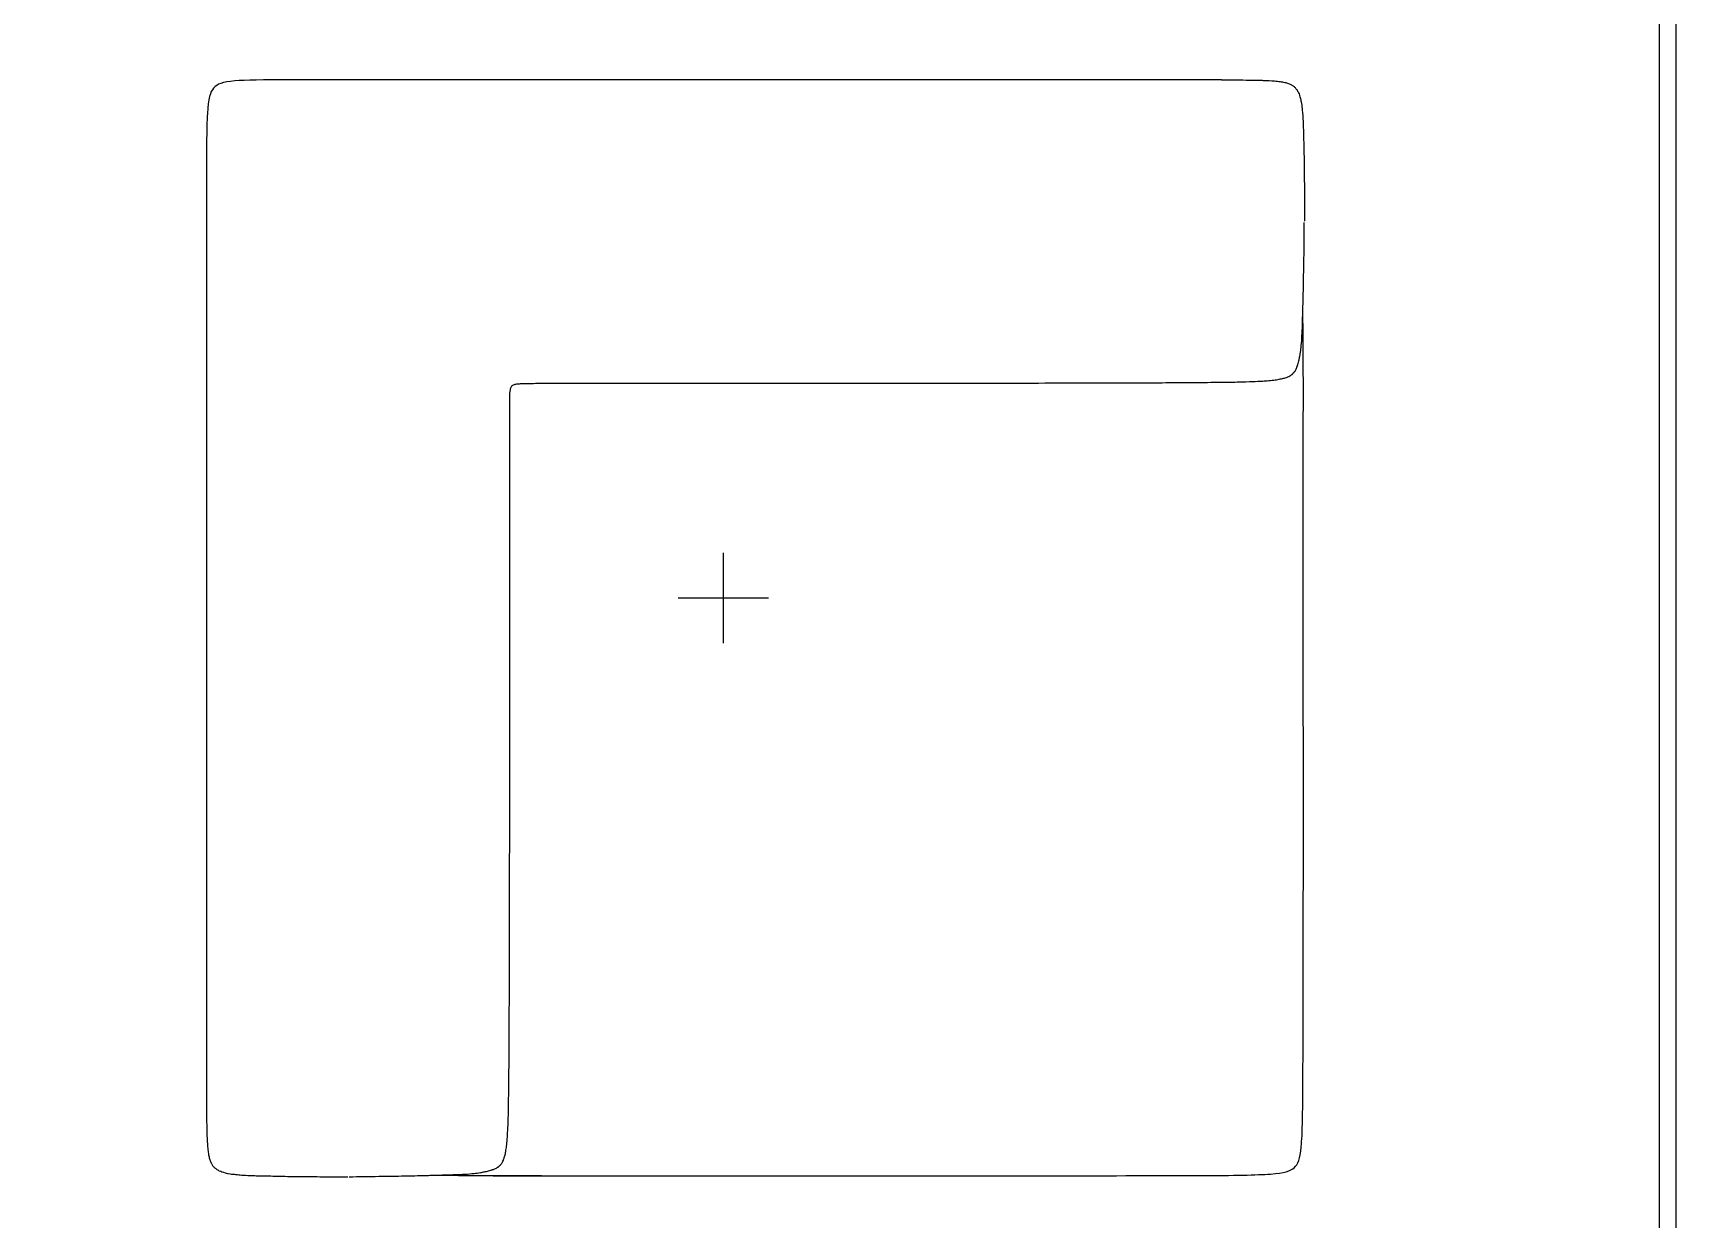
# Model space of a CAD drawing. Header units: millimetres. Extents: x 0 to 2575, y 0 to 3642.
# Drawn here: x 1300 to 2575, y 920 to 1840 of the extents above; entities that cross this region are included whole.
import ezdxf

# ---------------------------------------------------------------- set-up
doc = ezdxf.new("R2010")
doc.units = ezdxf.units.MM
doc.layers.add('4513 Delphi Corner module 85 x 85 cm', color=7, linetype='Continuous', true_color=0x000000)

msp = doc.modelspace()

# ---------------------------------------------------------------- linework, layer by layer
at = {"layer": '4513 Delphi Corner module 85 x 85 cm'}
for p, q in [((1835.8, 1436.9), (1835.8, 1366.9)), ((1800.8, 1401.9), (1870.8, 1401.9))]:
    msp.add_line(p, q, dxfattribs=at)
for points in [[(0, 0), (2575.1, 0), (2575.1, 3641.9), (0, 3641.9)], [(12.8, 12.8), (2562.3, 12.8), (2562.3, 3629.1), (12.8, 3629.1)]]:
    msp.add_lwpolyline(points, close=True, dxfattribs=at)
at = {"layer": '4513 Delphi Corner module 85 x 85 cm', "color": 178, "lineweight": -3, "true_color": 0x000000}
for points in [[(2281.7, 1794.4), (2282, 1793.8), (2282.5, 1792.8), (2282.9, 1791.8), (2282.9, 1791.7), (2283.2, 1790.6), (2283.6, 1789.4), (2283.9, 1788.1), (2284, 1787.4), (2284.1, 1786.8), (2284.4, 1785.4), (2284.6, 1784.2), (2284.6, 1783.8)], [(2286.4, 1669.9), (2286.5, 1672.9), (2286.5, 1673.2), (2286.5, 1675.8), (2286.5, 1678.8), (2286.6, 1681.7), (2286.6, 1684.6), (2286.6, 1687.4), (2286.6, 1690.3), (2286.6, 1693.2)], [(1444.2, 957.9), (1444.7, 957.6), (1445.8, 957.2), (1446.8, 956.8), (1446.9, 956.8), (1448, 956.4), (1449.2, 956.1), (1450.4, 955.8), (1451.2, 955.6), (1451.7, 955.5), (1453.2, 955.3), (1454.3, 955.1), (1454.8, 955)], [(1545.4, 953), (1548.3, 953), (1551.1, 953.1), (1554, 953.1), (1556.9, 953.1), (1559.8, 953.1), (1562.7, 953.2), (1565.3, 953.2), (1565.7, 953.2), (1568.6, 953.3)], [(1650.6, 953.9), (1657.1, 953.8), (1659.4, 953.8), (1663.6, 953.8), (1670.3, 953.8), (1677, 953.8), (1683.8, 953.8), (1690.8, 953.7), (1697.8, 953.7), (1704.9, 953.7), (1705, 953.7), (1712.3, 953.7), (1719.7, 953.7), (1727.2, 953.7), (1734.9, 953.7), (1742.8, 953.7), (1750.8, 953.7), (1759, 953.7), (1767.2, 953.7), (1775.7, 953.7), (1784.3, 953.7), (1793, 953.7), (1801.8, 953.7), (1810.8, 953.7), (1819.9, 953.7), (1829.2, 953.7), (1838.5, 953.7)]]:
    msp.add_lwpolyline(points, dxfattribs=at)
for points in [[(1456.7, 1802.9), (1447.2, 1802.1), (1443.1, 1800.5), (1440.3, 1797.4)], [(1499.1, 1803.8), (1478.5, 1803.7), (1465.4, 1803.7), (1456.7, 1802.9)], [(1504.9, 1803.8), (1502.9, 1803.8), (1501, 1803.8), (1499.1, 1803.8)], [(1612.4, 1803.7), (1572.3, 1803.7), (1532.2, 1803.7), (1504.9, 1803.8)], [(1504.9, 1803.8), (1504.9, 1803.8), (1504.9, 1803.8), (1504.9, 1803.8)], [(2010.8, 1803.7), (1943.6, 1803.7), (1777.4, 1803.7), (1612.4, 1803.7)], [(2194.4, 1803.7), (2150.5, 1803.7), (2078, 1803.7), (2010.8, 1803.7)], [(2222.4, 1803.7), (2214.6, 1803.7), (2205.4, 1803.7), (2194.4, 1803.7)], [(1440.3, 1797.4), (1437.6, 1794.2), (1436.2, 1789.4), (1435.5, 1777.7)], [(1435.5, 1777.7), (1434.8, 1766), (1434.8, 1747.4), (1434.8, 1716.6)], [(1434.8, 1716.6), (1434.8, 1688.3), (1434.8, 1659.9), (1434.8, 1631.4)], [(1434.8, 1631.4), (1434.8, 1464.3), (1434.8, 1296), (1434.8, 1228.8)], [(2285.8, 1589.6), (2285.7, 1602.4), (2285.6, 1614.4), (2285.5, 1625.6)], [(2285.8, 1509.3), (2285.8, 1530.7), (2285.9, 1568.2), (2285.8, 1589.6)], [(1690.2, 1568.4), (1714.2, 1568.4), (1738.2, 1568.4), (1762.2, 1568.4)], [(1670.1, 1491.2), (1670.1, 1513.1), (1670.1, 1535.1), (1670.2, 1553.4)], [(2285.8, 1419.5), (2285.8, 1449.7), (2285.8, 1479.7), (2285.8, 1509.3)], [(2285.6, 1045.3), (2286, 1145), (2285.8, 1319.7), (2285.8, 1419.5)], [(1434.8, 1228.8), (1434.8, 1161.6), (1434.8, 1089.2), (1434.8, 1045.2)], [(1434.8, 1045.2), (1434.8, 1034.3), (1434.8, 1025.1), (1434.8, 1017.3)], [(2284.2, 976.3), (2285.2, 986), (2285.5, 1001.3), (2285.6, 1045.3)], [(2278.8, 960), (2281.8, 962.6), (2283.3, 966.6), (2284.2, 976.3)], [(2260.4, 955.1), (2271.2, 955.9), (2275.7, 957.3), (2278.8, 960)], [(1613, 954.2), (1624.2, 954.1), (1636.2, 954), (1649, 953.9)], [(1649, 953.9), (1674.4, 953.8), (1702.8, 953.8), (1734.4, 953.8)], [(1838.5, 953.7), (1871.1, 953.7), (1928.2, 953.8), (1960.8, 953.8)], [(1960.8, 953.8), (2004.7, 953.8), (2051.6, 953.8), (2094.6, 953.8)], [(2094.6, 953.8), (2137.5, 953.8), (2176.5, 953.8), (2204.6, 953.9)], [(2204.6, 953.9), (2232.6, 954), (2249.6, 954.3), (2260.4, 955.1)]]:
    msp.add_open_spline(points, degree=3, dxfattribs=at)
at = {"layer": '4513 Delphi Corner module 85 x 85 cm'}
for points in [[(2222.4, 1803.7), (2224.3, 1803.7), (2227.7, 1803.7), (2229.7, 1803.7)], [(1434.8, 1017.3), (1434.8, 1015.3), (1434.8, 1011.9), (1434.8, 1010)]]:
    msp.add_open_spline(points, degree=3, dxfattribs=at)
at = {"layer": '4513 Delphi Corner module 85 x 85 cm', "color": 178, "lineweight": -3, "true_color": 0x000000}
for points, knots in [([(2229.7, 1803.7), (2231.8, 1803.7), (2234, 1803.7), (2239.7, 1803.7), (2243.3, 1803.6), (2248.1, 1803.6), (2249.6, 1803.5), (2252.3, 1803.5), (2253.5, 1803.4), (2257.8, 1803.3), (2260.7, 1803.1), (2263.4, 1802.9)], [35.256361, 35.256361, 35.256361, 35.256361, 41.836065, 41.836065, 52.819821, 52.819821, 57.437877, 57.437877, 61.575951, 61.575951, 72.037857, 72.037857, 72.037857, 72.037857]), ([(2263.4, 1802.9), (2264.2, 1802.9), (2265, 1802.8), (2267.1, 1802.5), (2268.4, 1802.4), (2270.3, 1802), (2270.8, 1801.9), (2271.9, 1801.7), (2272.4, 1801.6), (2273.3, 1801.3), (2273.8, 1801.2), (2274.7, 1800.8), (2275.1, 1800.7), (2276.2, 1800.2), (2276.9, 1799.8), (2277.7, 1799.2), (2278, 1799), (2278.6, 1798.6), (2278.8, 1798.4), (2279.3, 1797.9), (2279.5, 1797.6), (2279.8, 1797.4)], [72.037857, 72.037857, 72.037857, 72.037857, 75.071044, 75.071044, 80.723493, 80.723493, 83.373314, 83.373314, 85.927655, 85.927655, 88.403262, 88.403262, 91.050087, 91.050087, 95.547652, 95.547652, 97.887265, 97.887265, 100.242625, 100.242625, 102.648044, 102.648044, 102.648044, 102.648044]), ([(2279.8, 1797.4), (2280.2, 1796.9), (2280.6, 1796.3), (2281.3, 1795.3), (2281.5, 1794.9), (2281.7, 1794.4)], [102.648044, 102.648044, 102.648044, 102.648044, 107.66335, 107.66335, 111.263684, 111.263684, 111.263684, 111.263684]), ([(2284.6, 1783.8), (2284.7, 1783.6), (2284.7, 1783.3), (2284.8, 1782.8), (2284.8, 1782.4), (2284.9, 1781.6), (2284.9, 1781.1), (2285.1, 1779.5), (2285.2, 1778.1), (2285.5, 1774.6), (2285.6, 1772.5), (2285.7, 1768.7), (2285.8, 1767.5), (2285.8, 1765.5), (2285.9, 1764.8), (2285.9, 1762.8), (2286, 1761.4), (2286, 1760.1)], [123.263684, 123.263684, 123.263684, 123.263684, 125.857112, 125.857112, 130.135524, 130.135524, 134.741038, 134.741038, 145.95114, 145.95114, 156.687771, 156.687771, 161.100185, 161.100185, 163.320929, 163.320929, 167.457424, 167.457424, 167.457424, 167.457424]), ([(2286, 1760.1), (2286.1, 1755.8), (2286.2, 1752), (2286.4, 1743.2), (2286.4, 1738.8), (2286.5, 1734.3)], [167.457424, 167.457424, 167.457424, 167.457424, 179.97749, 179.97749, 193.21107, 193.21107, 193.21107, 193.21107]), ([(2286.5, 1734.3), (2286.6, 1729.5), (2286.6, 1724.6), (2286.7, 1714.6), (2286.7, 1709.4), (2286.7, 1704.2)], [193.21107, 193.21107, 193.21107, 193.21107, 207.642693, 207.642693, 223.407601, 223.407601, 223.407601, 223.407601]), ([(2286.7, 1704.2), (2286.7, 1702.3), (2286.7, 1700.5), (2286.7, 1697.8), (2286.7, 1696.8), (2286.7, 1695.5), (2286.7, 1695), (2286.7, 1694.5), (2286.7, 1694.4), (2286.7, 1694.3), (2286.7, 1694.3), (2286.7, 1694.3), (2286.7, 1694.2), (2286.7, 1694.2), (2286.7, 1694.2), (2286.7, 1694.2)], [223.407601, 223.407601, 223.407601, 223.407601, 228.889571, 228.889571, 231.680057, 231.680057, 233.066605, 233.066605, 233.240283, 233.240283, 233.327123, 233.327123, 233.370547, 233.370547, 233.413978, 233.413978, 233.413978, 233.413978]), ([(2285.7, 1636.4), (2285.8, 1638.8), (2285.9, 1641.4), (2286, 1646.7), (2286, 1649.5), (2286.2, 1658.4), (2286.3, 1664.2), (2286.4, 1669.9)], [1332.940295, 1332.940295, 1332.940295, 1332.940295, 1342.728168, 1342.728168, 1350.980656, 1350.980656, 1366.736071, 1366.736071, 1366.736071, 1366.736071]), ([(2285.2, 1617.6), (2285.3, 1619.5), (2285.4, 1622), (2285.5, 1625.7), (2285.5, 1626.4), (2285.5, 1628), (2285.6, 1628.8), (2285.6, 1630.8), (2285.6, 1632), (2285.7, 1634.3), (2285.7, 1635.3), (2285.7, 1636.4)], [1296.320131, 1296.320131, 1296.320131, 1296.320131, 1316.084383, 1316.084383, 1320.269728, 1320.269728, 1324.614692, 1324.614692, 1329.561129, 1329.561129, 1332.940295, 1332.940295, 1332.940295, 1332.940295]), ([(2284.1, 1596.1), (2284.3, 1598.4), (2284.5, 1600.8), (2284.7, 1603), (2284.8, 1605.8), (2285, 1608.9), (2285.1, 1611.4), (2285.1, 1611.4), (2285.1, 1611.5), (2285.1, 1612.1), (2285.1, 1612.5), (2285.1, 1613.7), (2285.2, 1614.5), (2285.2, 1615.8), (2285.2, 1616.4), (2285.2, 1617.1), (2285.2, 1617.4), (2285.2, 1617.6)], [1260.149926, 1260.149926, 1260.149926, 1260.149926, 1270.249902, 1270.249902, 1270.249902, 1283.346776, 1283.346776, 1283.346776, 1283.741284, 1283.741284, 1286.06684, 1286.06684, 1290.213379, 1290.213379, 1294.191988, 1294.191988, 1296.320131, 1296.320131, 1296.320131, 1296.320131]), ([(2281.3, 1582.1), (2281.3, 1582.3), (2281.4, 1582.5), (2281.6, 1583.1), (2281.7, 1583.5), (2282, 1584.5), (2282.2, 1585.1), (2282.3, 1585.8), (2282.6, 1586.8), (2282.8, 1587.7), (2283.1, 1589.3), (2283.2, 1589.8), (2283.3, 1590.7), (2283.4, 1590.9), (2283.7, 1593), (2283.9, 1594.6), (2284.1, 1596.1)], [1242.871494, 1242.871494, 1242.871494, 1242.871494, 1243.632394, 1243.632394, 1244.941251, 1244.941251, 1247.129893, 1247.129893, 1247.129893, 1250.54397, 1250.54397, 1252.502992, 1252.502992, 1253.572821, 1253.572821, 1260.149926, 1260.149926, 1260.149926, 1260.149926]), ([(2280.2, 1579.4), (2280.4, 1579.8), (2280.6, 1580.2), (2280.8, 1580.7), (2280.8, 1580.7), (2280.8, 1580.8), (2280.8, 1580.8), (2280.8, 1580.9), (2280.9, 1580.9), (2280.9, 1580.9), (2280.9, 1581), (2280.9, 1581), (2280.9, 1581.1), (2280.9, 1581.1), (2280.9, 1581.1), (2281, 1581.2), (2281, 1581.2), (2281, 1581.2), (2281, 1581.2), (2281, 1581.3), (2281, 1581.3), (2281, 1581.3), (2281, 1581.3), (2281, 1581.4), (2281, 1581.4), (2281.1, 1581.5), (2281.1, 1581.5), (2281.1, 1581.5), (2281.1, 1581.6), (2281.1, 1581.6), (2281.1, 1581.7), (2281.2, 1581.7), (2281.2, 1581.8), (2281.2, 1581.8), (2281.2, 1581.8), (2281.2, 1581.9), (2281.2, 1581.9), (2281.2, 1582), (2281.3, 1582), (2281.3, 1582.1)], [1228.912939, 1228.912939, 1228.912939, 1228.912939, 1230.871494, 1230.871494, 1230.871494, 1231.871494, 1231.871494, 1231.871494, 1232.871494, 1232.871494, 1232.871494, 1233.871494, 1233.871494, 1233.871494, 1234.871494, 1234.871494, 1234.871494, 1235.871494, 1235.871494, 1235.871494, 1236.871494, 1236.871494, 1236.871494, 1237.871494, 1237.871494, 1237.871494, 1238.871494, 1238.871494, 1238.871494, 1239.871494, 1239.871494, 1239.871494, 1240.871494, 1240.871494, 1240.871494, 1241.871494, 1241.871494, 1241.871494, 1242.871494, 1242.871494, 1242.871494, 1242.871494]), ([(1677.7, 1568.1), (1678.7, 1568.2), (1679.8, 1568.2), (1681.9, 1568.2), (1682.9, 1568.2), (1686, 1568.3), (1688.1, 1568.3), (1690.2, 1568.4)], [685.139833, 685.139833, 685.139833, 685.139833, 688.344344, 688.344344, 691.396488, 691.396488, 697.710935, 697.710935, 697.710935, 697.710935]), ([(1762.2, 1568.4), (1802.8, 1568.4), (1843.3, 1568.4), (1926.3, 1568.5), (1968.7, 1568.5), (2010.8, 1568.5)], [753.322139, 753.322139, 753.322139, 753.322139, 846.071559, 846.071559, 943.912547, 943.912547, 943.912547, 943.912547]), ([(2010.8, 1568.5), (2040.9, 1568.5), (2069, 1568.6), (2112.5, 1568.7), (2128.2, 1568.7), (2151.5, 1568.8), (2160.8, 1568.8), (2178.2, 1568.9), (2186.2, 1568.9), (2194.4, 1569)], [943.912547, 943.912547, 943.912547, 943.912547, 1018.290902, 1018.290902, 1067.73216, 1067.73216, 1100.21568, 1100.21568, 1127.500378, 1127.500378, 1127.500378, 1127.500378]), ([(2194.4, 1569), (2200.8, 1569), (2207.4, 1569.1), (2219.2, 1569.2), (2224.4, 1569.3), (2231.8, 1569.4), (2233.9, 1569.4), (2239.6, 1569.6), (2243.1, 1569.7), (2249.2, 1569.9), (2251.9, 1570), (2255.6, 1570.2), (2256.7, 1570.3), (2259.5, 1570.5), (2261.3, 1570.7), (2263, 1570.9)], [1127.500378, 1127.500378, 1127.500378, 1127.500378, 1148.125628, 1148.125628, 1163.722828, 1163.722828, 1170.020889, 1170.020889, 1180.240898, 1180.240898, 1187.946531, 1187.946531, 1191.080056, 1191.080056, 1196.199445, 1196.199445, 1196.199445, 1196.199445]), ([(2263, 1570.9), (2264.4, 1571.1), (2265.8, 1571.3), (2268.2, 1571.8), (2269.4, 1572), (2270.9, 1572.4), (2271.3, 1572.5), (2272.5, 1572.9), (2273.2, 1573.1), (2274.4, 1573.6), (2274.9, 1573.9), (2275.7, 1574.3), (2276, 1574.5), (2276.5, 1574.8), (2276.7, 1574.9), (2276.9, 1575.1)], [1196.199445, 1196.199445, 1196.199445, 1196.199445, 1200.394995, 1200.394995, 1203.709451, 1203.709451, 1205.099476, 1205.099476, 1207.409146, 1207.409146, 1209.326158, 1209.326158, 1210.662059, 1210.662059, 1211.885671, 1211.885671, 1211.885671, 1211.885671]), ([(2276.9, 1575.1), (2277.2, 1575.3), (2277.3, 1575.4), (2277.5, 1575.6), (2277.5, 1575.6), (2277.6, 1575.7), (2277.6, 1575.8), (2277.7, 1575.8), (2277.7, 1575.8), (2277.7, 1575.9), (2277.8, 1575.9), (2277.9, 1576), (2277.9, 1576.1), (2278, 1576.2), (2278, 1576.3), (2278.1, 1576.4)], [1211.885671, 1211.885671, 1211.885671, 1211.885671, 1214.061234, 1214.061234, 1214.862851, 1214.862851, 1215.736103, 1215.736103, 1215.877866, 1215.877866, 1217.235529, 1217.235529, 1218.74075, 1218.74075, 1220.09517, 1220.09517, 1220.09517, 1220.09517]), ([(2278.1, 1576.4), (2278.1, 1576.4), (2278.1, 1576.4), (2278.2, 1576.5), (2278.3, 1576.6), (2278.5, 1576.7), (2278.6, 1576.9), (2278.7, 1577), (2278.8, 1577.1), (2278.9, 1577.2), (2279, 1577.3), (2279.1, 1577.4), (2279.1, 1577.5), (2279.3, 1577.8), (2279.5, 1578), (2279.7, 1578.4), (2279.9, 1578.7), (2280.1, 1579), (2280.2, 1579.4)], [1220.09517, 1220.09517, 1220.09517, 1220.09517, 1220.628224, 1220.628224, 1220.628224, 1222.522622, 1222.522622, 1222.522622, 1223.550912, 1223.550912, 1223.550912, 1224.605225, 1224.605225, 1224.605225, 1226.768578, 1226.768578, 1226.768578, 1228.912939, 1228.912939, 1228.912939, 1228.912939]), ([(1670.2, 1553.4), (1670.1, 1555), (1670.1, 1556.7), (1670.2, 1559.2), (1670.2, 1560), (1670.3, 1561.6), (1670.4, 1562.5), (1670.6, 1563.3)], [664.767016, 664.767016, 664.767016, 664.767016, 669.946241, 669.946241, 672.49757, 672.49757, 675.087983, 675.087983, 675.087983, 675.087983]), ([(1670.6, 1563.3), (1670.6, 1563.6), (1670.7, 1563.9), (1670.9, 1564.6), (1671, 1565), (1671.5, 1566.1), (1671.9, 1566.6), (1672.6, 1567)], [675.087983, 675.087983, 675.087983, 675.087983, 676.126804, 676.126804, 677.388498, 677.388498, 679.701093, 679.701093, 679.701093, 679.701093]), ([(1672.6, 1567), (1672.9, 1567.3), (1673.3, 1567.4), (1674.1, 1567.7), (1674.5, 1567.8), (1675.4, 1567.9), (1675.9, 1568), (1676.8, 1568.1), (1677.3, 1568.1), (1677.7, 1568.1)], [679.701093, 679.701093, 679.701093, 679.701093, 681.034215, 681.034215, 682.279178, 682.279178, 683.85292, 683.85292, 685.139833, 685.139833, 685.139833, 685.139833]), ([(1670.1, 1228.8), (1670.1, 1261.1), (1670.1, 1293.6), (1670.1, 1393.5), (1670.1, 1442.3), (1670.1, 1491.2)], [431.823524, 431.823524, 431.823524, 431.823524, 529.664512, 529.664512, 622.413932, 622.413932, 622.413932, 622.413932]), ([(1669.6, 1045.3), (1669.6, 1053.4), (1669.7, 1061.5), (1669.7, 1078.9), (1669.8, 1088.2), (1669.9, 1111.5), (1669.9, 1127.2), (1670, 1170.6), (1670, 1198.7), (1670.1, 1228.8)], [248.235693, 248.235693, 248.235693, 248.235693, 275.52039, 275.52039, 308.003911, 308.003911, 357.445169, 357.445169, 431.823524, 431.823524, 431.823524, 431.823524]), ([(1667.6, 976.7), (1667.9, 978.4), (1668, 980.2), (1668.2, 983), (1668.3, 984.1), (1668.5, 987.7), (1668.7, 990.5), (1668.9, 996.5), (1669, 1000.1), (1669.1, 1005.7), (1669.1, 1007.9), (1669.3, 1015.3), (1669.3, 1020.5), (1669.5, 1032.3), (1669.5, 1038.8), (1669.6, 1045.3)], [179.536626, 179.536626, 179.536626, 179.536626, 184.656015, 184.656015, 187.78954, 187.78954, 195.495173, 195.495173, 205.715182, 205.715182, 212.013243, 212.013243, 227.610443, 227.610443, 248.235693, 248.235693, 248.235693, 248.235693]), ([(1434.8, 1010), (1434.9, 1007.8), (1434.9, 1005.7), (1434.9, 1000), (1434.9, 996.4), (1435, 991.5), (1435, 990.1), (1435.1, 987.4), (1435.1, 986.2), (1435.3, 981.8), (1435.4, 979), (1435.6, 976.3)], [35.256361, 35.256361, 35.256361, 35.256361, 41.836065, 41.836065, 52.819821, 52.819821, 57.437877, 57.437877, 61.575951, 61.575951, 72.037857, 72.037857, 72.037857, 72.037857]), ([(1435.6, 976.3), (1435.7, 975.5), (1435.8, 974.7), (1436, 972.6), (1436.2, 971.2), (1436.5, 969.4), (1436.6, 968.9), (1436.9, 967.8), (1437, 967.3), (1437.3, 966.3), (1437.4, 965.9), (1437.7, 965), (1437.9, 964.6), (1438.4, 963.4), (1438.7, 962.8), (1439.3, 961.9), (1439.5, 961.6), (1440, 961.1), (1440.2, 960.9), (1440.7, 960.4), (1440.9, 960.1), (1441.2, 959.9)], [72.037857, 72.037857, 72.037857, 72.037857, 75.071044, 75.071044, 80.723493, 80.723493, 83.373314, 83.373314, 85.927655, 85.927655, 88.403262, 88.403262, 91.050087, 91.050087, 95.547652, 95.547652, 97.887265, 97.887265, 100.242625, 100.242625, 102.648044, 102.648044, 102.648044, 102.648044]), ([(1663.5, 962.8), (1663.6, 963), (1663.8, 963.2), (1664.1, 963.7), (1664.3, 963.9), (1664.7, 964.7), (1664.9, 965.2), (1665.4, 966.5), (1665.7, 967.2), (1666, 968.4), (1666.2, 968.8), (1666.6, 970.3), (1666.8, 971.4), (1667.2, 973.9), (1667.5, 975.3), (1667.6, 976.7)], [163.8504, 163.8504, 163.8504, 163.8504, 165.074012, 165.074012, 166.409913, 166.409913, 168.326925, 168.326925, 170.636595, 170.636595, 172.02662, 172.02662, 175.341076, 175.341076, 179.536626, 179.536626, 179.536626, 179.536626]), ([(1441.2, 959.9), (1441.7, 959.5), (1442.3, 959), (1443.3, 958.4), (1443.7, 958.2), (1444.2, 957.9)], [102.648044, 102.648044, 102.648044, 102.648044, 107.66335, 107.66335, 111.263684, 111.263684, 111.263684, 111.263684]), ([(1642.4, 955.6), (1643.9, 955.7), (1645.6, 956), (1647.6, 956.3), (1647.9, 956.3), (1648.7, 956.5), (1649.3, 956.6), (1650.8, 956.9), (1651.8, 957.1), (1652.8, 957.3), (1653.4, 957.5), (1654, 957.7), (1655.1, 958), (1655.5, 958.1), (1656.1, 958.3), (1656.3, 958.3), (1656.5, 958.4)], [115.586145, 115.586145, 115.586145, 115.586145, 122.16325, 122.16325, 123.233079, 123.233079, 125.1921, 125.1921, 128.606177, 128.606177, 128.606177, 130.79482, 130.79482, 132.103677, 132.103677, 132.864577, 132.864577, 132.864577, 132.864577]), ([(1656.5, 958.4), (1656.5, 958.4), (1656.6, 958.4), (1656.6, 958.5), (1656.7, 958.5), (1656.7, 958.5), (1656.8, 958.5), (1656.8, 958.5), (1656.8, 958.5), (1656.9, 958.5), (1656.9, 958.6), (1657, 958.6), (1657, 958.6), (1657.1, 958.6), (1657.1, 958.6), (1657.1, 958.6), (1657.2, 958.6), (1657.2, 958.7), (1657.3, 958.7), (1657.3, 958.7), (1657.3, 958.7), (1657.3, 958.7), (1657.3, 958.7), (1657.4, 958.7), (1657.4, 958.7), (1657.4, 958.7), (1657.5, 958.7), (1657.5, 958.8), (1657.5, 958.8), (1657.6, 958.8), (1657.6, 958.8), (1657.7, 958.8), (1657.7, 958.8), (1657.7, 958.8), (1657.8, 958.9), (1657.8, 958.9), (1657.8, 958.9), (1658.3, 959.1), (1658.8, 959.3), (1659.1, 959.4)], [132.864577, 132.864577, 132.864577, 132.864577, 133.864577, 133.864577, 133.864577, 134.864577, 134.864577, 134.864577, 135.864577, 135.864577, 135.864577, 136.864577, 136.864577, 136.864577, 137.864577, 137.864577, 137.864577, 138.864577, 138.864577, 138.864577, 139.864577, 139.864577, 139.864577, 140.864577, 140.864577, 140.864577, 141.864577, 141.864577, 141.864577, 142.864577, 142.864577, 142.864577, 143.864577, 143.864577, 143.864577, 144.864577, 144.864577, 144.864577, 146.823132, 146.823132, 146.823132, 146.823132]), ([(1659.1, 959.4), (1659.5, 959.6), (1659.9, 959.8), (1660.2, 960), (1660.5, 960.2), (1660.8, 960.4), (1661, 960.5), (1661.2, 960.6), (1661.3, 960.7), (1661.4, 960.8), (1661.5, 960.9), (1661.6, 961), (1661.7, 961), (1661.8, 961.2), (1662, 961.3), (1662.1, 961.5), (1662.1, 961.5), (1662.2, 961.6), (1662.2, 961.6)], [146.823132, 146.823132, 146.823132, 146.823132, 148.967493, 148.967493, 148.967493, 151.130845, 151.130845, 151.130845, 152.185159, 152.185159, 152.185159, 153.213449, 153.213449, 153.213449, 155.107846, 155.107846, 155.107846, 155.640901, 155.640901, 155.640901, 155.640901]), ([(1662.2, 961.6), (1662.3, 961.6), (1662.3, 961.7), (1662.5, 961.8), (1662.5, 961.8), (1662.6, 961.9), (1662.7, 961.9), (1662.7, 962), (1662.8, 962), (1662.8, 962), (1662.8, 962.1), (1662.9, 962.1), (1663, 962.2), (1663.1, 962.3), (1663.3, 962.5), (1663.5, 962.8)], [155.640901, 155.640901, 155.640901, 155.640901, 156.995321, 156.995321, 158.500542, 158.500542, 159.858205, 159.858205, 159.999968, 159.999968, 160.87322, 160.87322, 161.674837, 161.674837, 163.8504, 163.8504, 163.8504, 163.8504]), ([(1454.8, 955), (1455, 955), (1455.2, 955), (1455.8, 954.9), (1456.2, 954.9), (1457, 954.8), (1457.4, 954.7), (1459.1, 954.6), (1460.5, 954.4), (1463.9, 954.2), (1466.1, 954.1), (1469.9, 953.9), (1471.1, 953.9), (1473, 953.8), (1473.7, 953.8), (1475.8, 953.8), (1477.1, 953.7), (1478.5, 953.7)], [123.263684, 123.263684, 123.263684, 123.263684, 125.857112, 125.857112, 130.135524, 130.135524, 134.741038, 134.741038, 145.95114, 145.95114, 156.687771, 156.687771, 161.100185, 161.100185, 163.320929, 163.320929, 167.457424, 167.457424, 167.457424, 167.457424]), ([(1478.5, 953.7), (1482.7, 953.6), (1486.6, 953.5), (1495.4, 953.3), (1499.7, 953.2), (1504.2, 953.2)], [167.457424, 167.457424, 167.457424, 167.457424, 179.97749, 179.97749, 193.21107, 193.21107, 193.21107, 193.21107]), ([(1504.2, 953.2), (1509.1, 953.1), (1513.9, 953.1), (1524, 953), (1529.1, 953), (1534.4, 953)], [193.21107, 193.21107, 193.21107, 193.21107, 207.642693, 207.642693, 223.407601, 223.407601, 223.407601, 223.407601]), ([(1534.4, 953), (1536.2, 953), (1538, 953), (1540.8, 953), (1541.7, 953), (1543.1, 953), (1543.6, 953), (1544.1, 953), (1544.1, 953), (1544.2, 953), (1544.3, 953), (1544.3, 953), (1544.3, 953), (1544.3, 953), (1544.4, 953), (1544.4, 953)], [223.407601, 223.407601, 223.407601, 223.407601, 228.889571, 228.889571, 231.680057, 231.680057, 233.066605, 233.066605, 233.240283, 233.240283, 233.327123, 233.327123, 233.370547, 233.370547, 233.413978, 233.413978, 233.413978, 233.413978]), ([(1568.6, 953.3), (1574.4, 953.3), (1580.2, 953.5), (1589.1, 953.6), (1591.8, 953.7), (1597.2, 953.8), (1599.8, 953.9), (1602.1, 953.9)], [9, 9, 9, 9, 24.755415, 24.755415, 33.007903, 33.007903, 42.795776, 42.795776, 42.795776, 42.795776]), ([(1602.1, 953.9), (1603.2, 954), (1604.3, 954), (1606.5, 954), (1607.8, 954.1), (1609.7, 954.1), (1610.6, 954.1), (1612.1, 954.2), (1612.8, 954.2), (1616.6, 954.3), (1619.1, 954.4), (1621, 954.4)], [42.795776, 42.795776, 42.795776, 42.795776, 46.174942, 46.174942, 51.121378, 51.121378, 55.466343, 55.466343, 59.651688, 59.651688, 79.41594, 79.41594, 79.41594, 79.41594]), ([(1612.8, 954.2), (1613.2, 954.2), (1613.6, 954.2), (1620.1, 954.1), (1626, 954.1), (1638.1, 954), (1644.4, 953.9), (1650.6, 953.9)], [29.131997, 29.131997, 29.131997, 29.131997, 30.281231, 30.281231, 48.271396, 48.271396, 68.372497, 68.372497, 68.372497, 68.372497]), ([(1621, 954.4), (1621.2, 954.4), (1621.4, 954.4), (1622.2, 954.5), (1622.8, 954.5), (1624.1, 954.5), (1624.8, 954.5), (1626, 954.6), (1626.5, 954.6), (1627, 954.6), (1627.1, 954.6), (1627.2, 954.6), (1629.7, 954.7), (1632.8, 954.8), (1635.6, 955), (1637.8, 955.1), (1640.1, 955.3), (1642.4, 955.6)], [79.41594, 79.41594, 79.41594, 79.41594, 81.544083, 81.544083, 85.522692, 85.522692, 89.669231, 89.669231, 91.994787, 91.994787, 92.389295, 92.389295, 92.389295, 105.486168, 105.486168, 105.486168, 115.586145, 115.586145, 115.586145, 115.586145])]:
    msp.add_open_spline(points, degree=3, knots=knots, dxfattribs=at)

doc.saveas('drawing.dxf')
